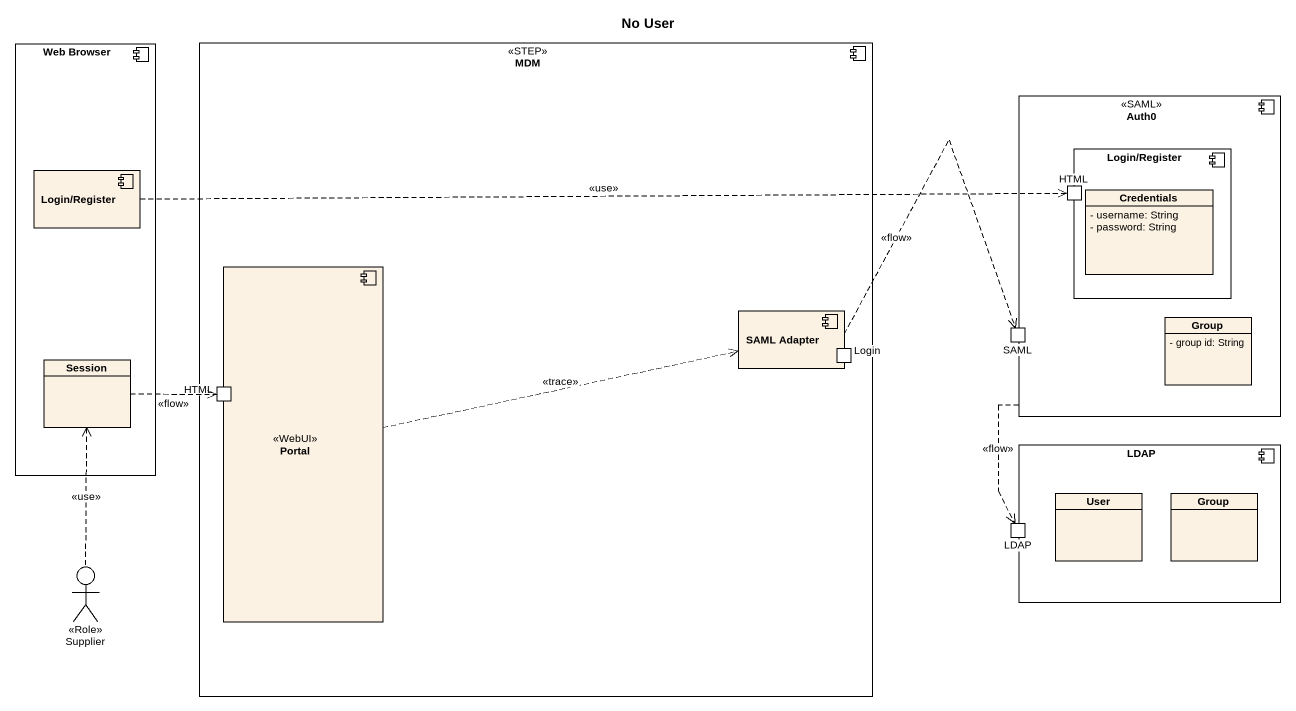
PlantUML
@startuml
title No User
allowmixing
hide circle
hide empty members
skinparam classAttributeIconSize 0
component "Web Browser" as Web_Browser {
  component "Login/Register" as Login_Register_2
  class Session
}
component MDM <<STEP>> {
  component Portal <<WebUI>> {
    port "HTML" as HTML_2 <<HTTPs>>
  }
  component "SAML Adapter" as SAML_Adapter {
    port Login <<HTTPs>>
  }
}
component Auth0 <<SAML>> {
  component "Login/Register" as Login_Register {
    port HTML <<HTTPs>>
    class Credentials {
      - username: String
      - password: String
    }
  }
  port SAML <<HTTPs>>
  class "Group" as Group_ {
    - group id: String
  }
}
component LDAP {
  class User
  class "Group" as Group__2
  port "LDAP" as LDAP_2
}
actor Supplier <<Role>>
Auth0 ..> LDAP_2 : <<flow>>
Login_Register_2 .right.> HTML : <<use>>
Portal .right.> SAML_Adapter : <<trace>>
SAML_Adapter .right.> SAML : <<flow>>
Session .right.> HTML_2 : <<flow>>
Supplier .up.> Session : <<use>>
@enduml
